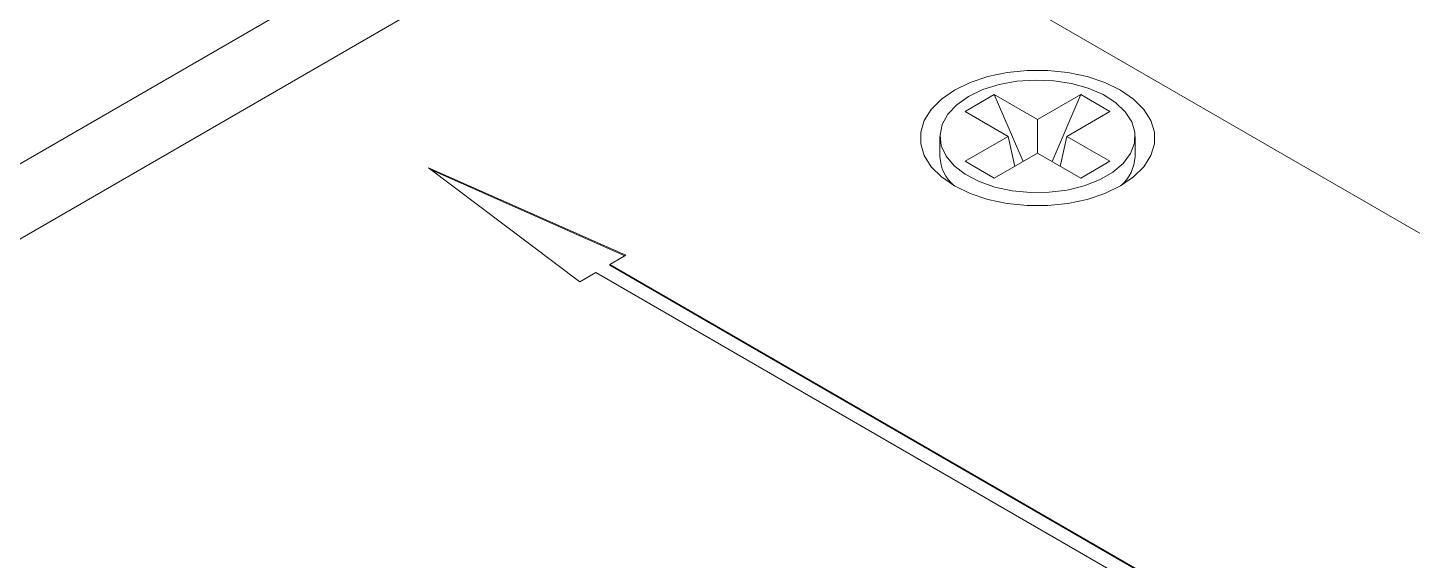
# Model space of a CAD drawing. Header units: inches. Extents: x 0.1 to 10.9, y 0 to 8.5.
# Drawn here: x 8.336 to 9.039, y 7.383 to 7.653 of the extents above; entities that cross this region are included whole.
import ezdxf

# ---------------------------------------------------------------- set-up
doc = ezdxf.new("R2010")
doc.units = ezdxf.units.IN
doc.header["$MEASUREMENT"] = 0

msp = doc.modelspace()

# ---------------------------------------------------------------- linework, layer by layer
at = {"color": 7, "linetype": 'Continuous', "lineweight": 0}
for p, q in [((8.63355, 7.75805), (7.74967, 7.24779)), ((7.80591, 7.24222), (8.6898, 7.75248)), ((9.89541, 7.05649), (8.6898, 7.75248)), ((8.81177, 7.61068), (8.82662, 7.61925)), ((8.82662, 7.61925), (8.84854, 7.6066)), ((8.82662, 7.61925), (8.84119, 7.58521)), ((8.84854, 7.6066), (8.87046, 7.61925)), ((8.87046, 7.61925), (8.8559, 7.58521)), ((8.87046, 7.61925), (8.88531, 7.61068)), ((8.83369, 7.59802), (8.81177, 7.61068)), ((8.88531, 7.61068), (8.86339, 7.59802)), ((8.84854, 7.6066), (8.84854, 7.58945)), ((8.79904, 7.59802), (8.79904, 7.58776)), ((8.81177, 7.58537), (8.83369, 7.59802)), ((8.83699, 7.58278), (8.83369, 7.59802)), ((8.86009, 7.58278), (8.86339, 7.59802)), ((8.86339, 7.59802), (8.88531, 7.58537)), ((8.89804, 7.58776), (8.89804, 7.59802)), ((8.84854, 7.58945), (8.82662, 7.5768)), ((8.87046, 7.5768), (8.84854, 7.58945)), ((8.53954, 7.58205), (8.61629, 7.52431)), ((8.63956, 7.53774), (8.53954, 7.58205)), ((8.63916, 7.53751), (8.54086, 7.58106)), ((8.82662, 7.5768), (8.81177, 7.58537)), ((8.88531, 7.58537), (8.87046, 7.5768)), ((8.63146, 7.53307), (8.63956, 7.53774)), ((9.51534, 7.02281), (8.63146, 7.53307)), ((8.63146, 7.53266), (8.63146, 7.53307)), ((9.51534, 7.0224), (8.63146, 7.53266)), ((8.61629, 7.52431), (8.62439, 7.52898)), ((8.62439, 7.52898), (9.50827, 7.01873))]:
    msp.add_line(p, q, dxfattribs=at)
at = {"color": 7, "linetype": 'Continuous', "lineweight": 0, "flags": 128}
for points in [[(8.80647, 7.62144), (8.7998, 7.61686), (8.79462, 7.61167), (8.79107, 7.60604), (8.78927, 7.60015), (8.78927, 7.59416), (8.79107, 7.58826), (8.79462, 7.58264), (8.7998, 7.57745), (8.80647, 7.57287), (8.81441, 7.56902), (8.8234, 7.56602), (8.83314, 7.56398), (8.84336, 7.56294), (8.85373, 7.56294), (8.86394, 7.56398), (8.87369, 7.56602), (8.88267, 7.56902), (8.89062, 7.57287), (8.89728, 7.57745), (8.90247, 7.58264), (8.90601, 7.58826), (8.90782, 7.59416), (8.90782, 7.60015), (8.90601, 7.60604), (8.90247, 7.61167), (8.89728, 7.61686), (8.89062, 7.62144), (8.88267, 7.62529), (8.87369, 7.62829), (8.86394, 7.63033), (8.85373, 7.63137), (8.84336, 7.63137), (8.83314, 7.63033), (8.8234, 7.62829), (8.81441, 7.62529), (8.80647, 7.62144)], [(8.81354, 7.61823), (8.80755, 7.61404), (8.80304, 7.60927), (8.80017, 7.6041), (8.79906, 7.5987), (8.79973, 7.59328), (8.80216, 7.58804), (8.80628, 7.58315), (8.81191, 7.5788), (8.81888, 7.57515), (8.82691, 7.57232), (8.83573, 7.57042), (8.84501, 7.56952), (8.85442, 7.56965), (8.86361, 7.5708), (8.87227, 7.57294), (8.88006, 7.57599), (8.88671, 7.57983), (8.89199, 7.58433), (8.89569, 7.58932), (8.89769, 7.59463), (8.89792, 7.60006), (8.89636, 7.60542), (8.89307, 7.61051), (8.88817, 7.61515), (8.88184, 7.61917), (8.87431, 7.62242), (8.86584, 7.6248), (8.85675, 7.6262), (8.84736, 7.62659), (8.83802, 7.62595), (8.82906, 7.62429), (8.8208, 7.62169), (8.81354, 7.61823)]]:
    msp.add_lwpolyline(points, dxfattribs=at)
at = {"color": 7, "linetype": 'Continuous', "lineweight": 0}
for centre, radius, start, end in [((8.81955, 7.58856), 0.02052, 182.23832, 228.80281), ((8.87704, 7.5888), 0.02103, 311.79016, 357.1685)]:
    msp.add_arc(centre, radius, start, end, dxfattribs=at)

doc.saveas('drawing.dxf')
